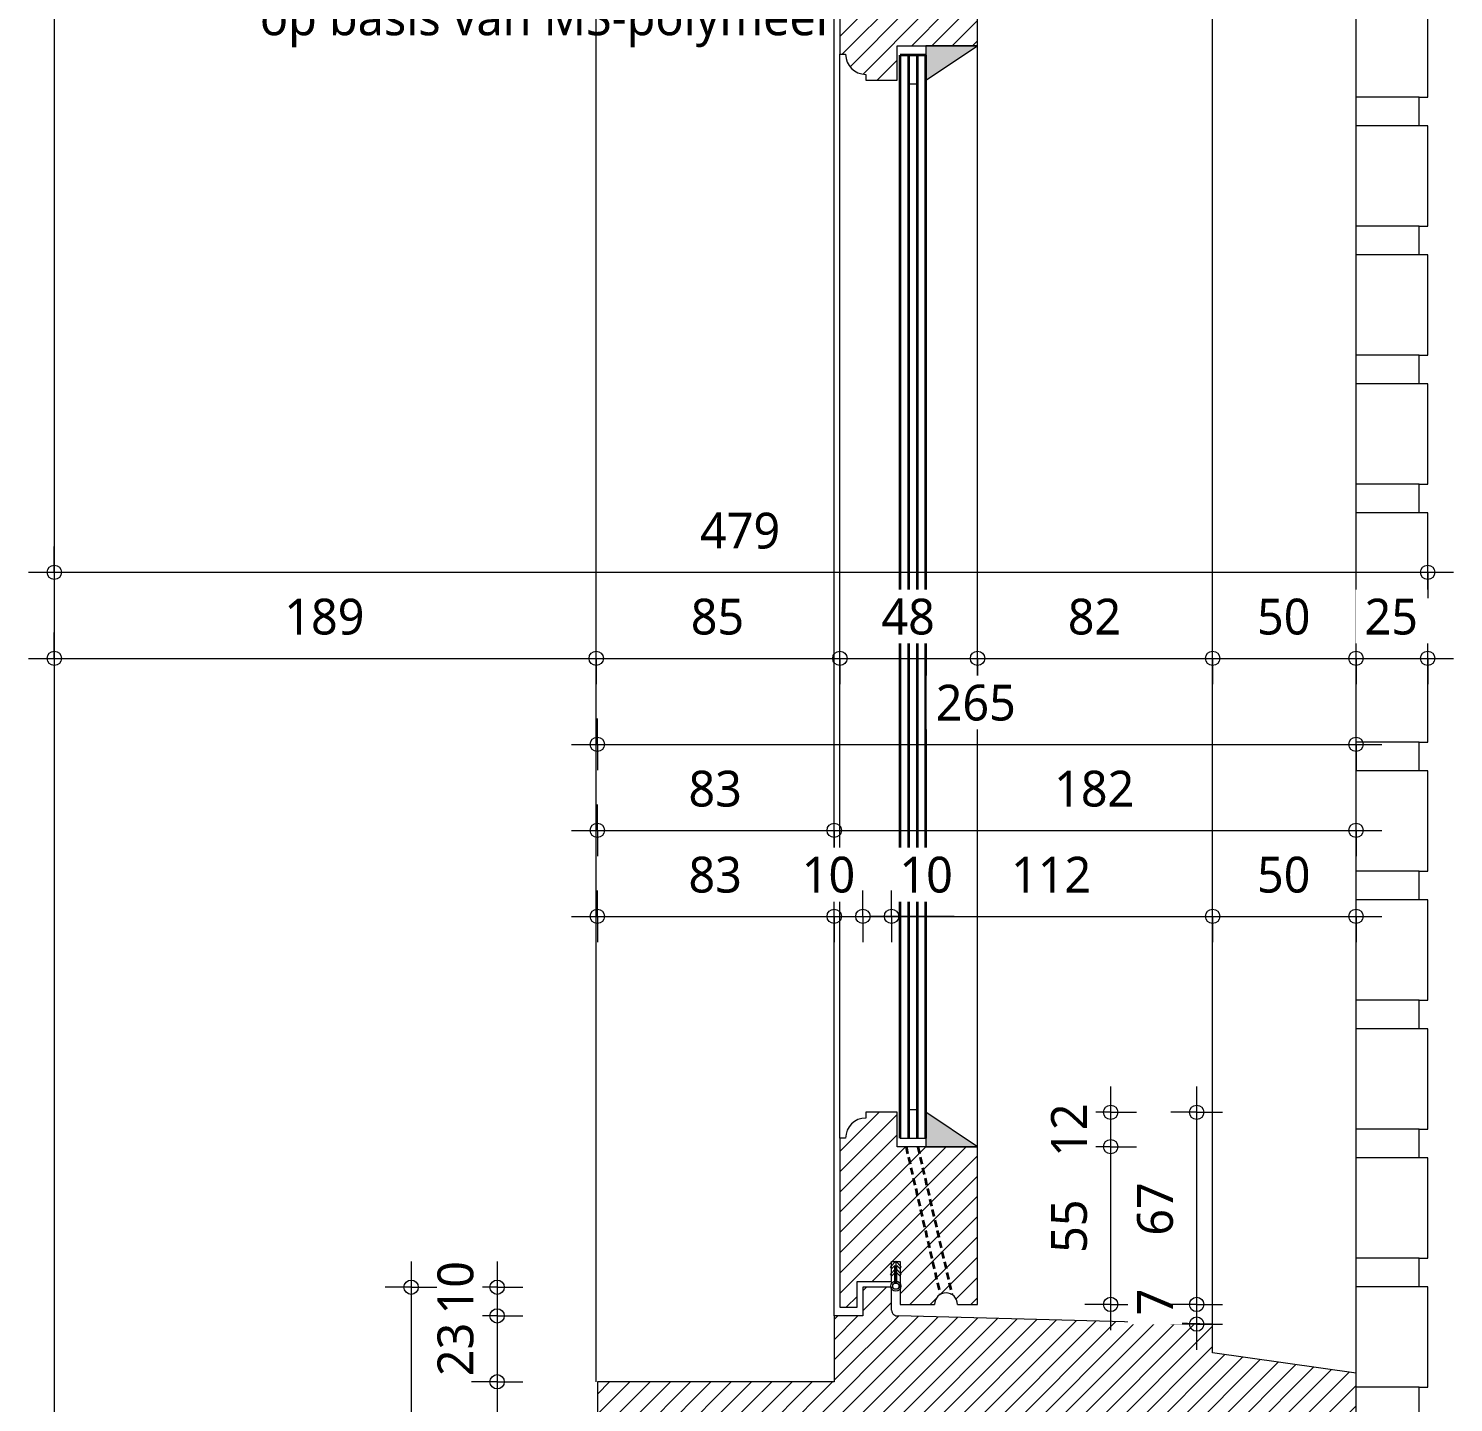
# Model space of a CAD drawing. Header units: millimetres. Extents: x 2125 to 5374, y 989 to 5495.
# Drawn here: x 4349.1 to 4846.1, y 3158.6 to 3637.8 of the extents above; entities that cross this region are included whole.
import ezdxf

# ---------------------------------------------------------------- set-up
doc = ezdxf.new("R2010")
doc.units = ezdxf.units.MM
doc.linetypes.add('MV_hidden', pattern=[3.75, 2.5, -1.25])
for name, color, linetype, lineweight in [('A-ANNO-DIMS', 211, 'Continuous', 13), ('A-ANNO-DIMS-5', 211, 'Continuous', 13), ('A-DETL', 90, 'Continuous', 13), ('A-DETL-GENF', 92, 'Continuous', 18), ('G-ANNO-TEXT', 231, 'Continuous', 13)]:
    doc.layers.add(name, color=color, linetype=linetype, lineweight=lineweight)
doc.styles.add('Segoe UI_2', font='segoeui.ttf', dxfattribs={"height": 12.5})
doc.dimstyles.new('2_5_mm', dxfattribs={"dimscale": 304.8, "dimtxt": 13.092049, "dimasz": 0.016404, "dimexe": 0.029528, "dimexo": 0.0625, "dimgap": 0.014764, "dimtad": 1, "dimdec": 0, "dimzin": 0, "dimdsep": 46, "dimtxsty": 'Segoe UI_2', "dimblk1": 'DOTBLANK', "dimblk2": 'DOTBLANK', "dimsah": 1, "dimcen": 0.09, "dimdle": 0.029528, "dimazin": 0, "dimtfac": 1, "dimtdec": 4, "dimtix": 1, "dimtmove": 0, "dimatfit": 3, "dimfxl": 0.029528, "dimfxlon": 1, "dimtvp": 1, "dimtfill": 1, "dimtolj": 1, "dimtzin": 0, "dimarcsym": 2})
doc.dimstyles.new('2_5_mm_1', dxfattribs={"dimscale": 304.8, "dimtxt": 13.092049, "dimasz": 0.016404, "dimexe": 0.029528, "dimexo": 0.0625, "dimgap": 0.014764, "dimtad": 1, "dimdec": 0, "dimzin": 0, "dimdsep": 46, "dimtxsty": 'Segoe UI_2', "dimblk1": 'DOTBLANK', "dimblk2": 'DOTBLANK', "dimsah": 1, "dimcen": 0.09, "dimdle": 0.029528, "dimazin": 0, "dimtfac": 1, "dimtdec": 4, "dimtix": 1, "dimtmove": 1, "dimatfit": 3, "dimfxl": 0.029528, "dimfxlon": 1, "dimtvp": 1, "dimtfill": 1, "dimtolj": 1, "dimtzin": 0, "dimarcsym": 2})
doc.dimstyles.new('2_5_mm_2', dxfattribs={"dimscale": 304.8, "dimtxt": 13.092049, "dimasz": 0.016404, "dimexe": 0.029528, "dimexo": 0.0625, "dimgap": 0.014764, "dimtad": 1, "dimdec": 0, "dimzin": 0, "dimdsep": 46, "dimtxsty": 'Segoe UI_2', "dimblk1": 'DOTBLANK', "dimblk2": 'DOTBLANK', "dimsah": 1, "dimcen": 0.09, "dimdle": 0.029528, "dimazin": 0, "dimtfac": 1, "dimtdec": 4, "dimtix": 1, "dimtmove": 2, "dimatfit": 3, "dimfxl": 0.029528, "dimfxlon": 1, "dimtvp": 1, "dimtfill": 1, "dimtolj": 1, "dimtzin": 0, "dimarcsym": 2})
pattern_1 = [(45, (0, 0), (-3.535534, 3.535534), [])]

# ---------------------------------------------------------------- blocks, each defined once
blk = doc.blocks.new('DIMBLOCK65-Details Restauratie 1-5')
at = {"layer": 'A-ANNO-DIMS-5'}
for p, q in [((4358.1, 3418.16), (4358.1, 3427.16)), ((4547.1, 3418.16), (4547.1, 3427.16)), ((4349.1, 3418.16), (4547.1, 3418.16)), ((4358.1, 3418.16), (4358.1, 3409.16)), ((4547.1, 3418.16), (4547.1, 3409.16))]:
    blk.add_line(p, q, dxfattribs=at)
for centre in [(4358.1, 3418.16), (4547.1, 3418.16)]:
    blk.add_circle(centre, 2.5, dxfattribs=at)
at = {"layer": 'A-ANNO-DIMS-5', "color": 0, "insert": (4438.32, 3438.97), "char_height": 12.5, "width": 34.2774, "attachment_point": 1, "line_spacing_factor": 1.142579, "style": 'Segoe UI_2', "bg_fill": 3, "box_fill_scale": 1.25, "bg_fill_color": 9, "bg_fill_true_color": 13158600, "bg_fill_transparency": 0}
blk.add_mtext('189', dxfattribs=at)
blk = doc.blocks.new('_DotBlank')
at = {"color": 0, "linetype": 'ByBlock', "lineweight": -2}
blk.add_line((-0.5, 0), (-1, 0), dxfattribs=at)
blk.add_circle((0, 0), 0.5, dxfattribs=at)
blk = doc.blocks.new('DIMBLOCK66-Details Restauratie 1-5')
at = {"layer": 'A-ANNO-DIMS-5'}
for p, q in [((4547.1, 3418.16), (4547.1, 3427.16)), ((4632.1, 3418.16), (4632.1, 3427.16)), ((4547.1, 3418.16), (4632.1, 3418.16)), ((4547.1, 3418.16), (4547.1, 3409.16)), ((4632.1, 3418.16), (4632.1, 3409.16))]:
    blk.add_line(p, q, dxfattribs=at)
for centre in [(4547.1, 3418.16), (4632.1, 3418.16)]:
    blk.add_circle(centre, 2.5, dxfattribs=at)
at = {"layer": 'A-ANNO-DIMS-5', "color": 0, "insert": (4580.08, 3438.97), "char_height": 12.5, "width": 22.8516, "attachment_point": 1, "line_spacing_factor": 1.142579, "style": 'Segoe UI_2', "bg_fill": 3, "box_fill_scale": 1.25, "bg_fill_color": 9, "bg_fill_true_color": 13158600, "bg_fill_transparency": 0}
blk.add_mtext('85', dxfattribs=at)
blk = doc.blocks.new('DIMBLOCK67-Details Restauratie 1-5')
at = {"layer": 'A-ANNO-DIMS-5'}
for p, q in [((4632.1, 3418.16), (4632.1, 3427.16)), ((4680.1, 3418.16), (4680.1, 3427.16)), ((4632.1, 3418.16), (4680.1, 3418.16)), ((4632.1, 3418.16), (4632.1, 3409.16)), ((4680.1, 3418.16), (4680.1, 3409.16))]:
    blk.add_line(p, q, dxfattribs=at)
for centre in [(4632.1, 3418.16), (4680.1, 3418.16)]:
    blk.add_circle(centre, 2.5, dxfattribs=at)
at = {"layer": 'A-ANNO-DIMS-5', "color": 0, "insert": (4646.58, 3438.97), "char_height": 12.5, "width": 22.8516, "attachment_point": 1, "line_spacing_factor": 1.142579, "style": 'Segoe UI_2', "bg_fill": 3, "box_fill_scale": 1.25, "bg_fill_color": 9, "bg_fill_true_color": 13158600, "bg_fill_transparency": 0}
blk.add_mtext('48', dxfattribs=at)
blk = doc.blocks.new('DIMBLOCK68-Details Restauratie 1-5')
at = {"layer": 'A-ANNO-DIMS-5'}
for p, q in [((4680.1, 3418.16), (4680.1, 3427.16)), ((4762.1, 3418.16), (4762.1, 3427.16)), ((4680.1, 3418.16), (4762.1, 3418.16)), ((4680.1, 3418.16), (4680.1, 3409.16)), ((4762.1, 3418.16), (4762.1, 3409.16))]:
    blk.add_line(p, q, dxfattribs=at)
for centre in [(4680.1, 3418.16), (4762.1, 3418.16)]:
    blk.add_circle(centre, 2.5, dxfattribs=at)
at = {"layer": 'A-ANNO-DIMS-5', "color": 0, "insert": (4711.58, 3438.97), "char_height": 12.5, "width": 22.8516, "attachment_point": 1, "line_spacing_factor": 1.142579, "style": 'Segoe UI_2', "bg_fill": 3, "box_fill_scale": 1.25, "bg_fill_color": 9, "bg_fill_true_color": 13158600, "bg_fill_transparency": 0}
blk.add_mtext('82', dxfattribs=at)
blk = doc.blocks.new('DIMBLOCK69-Details Restauratie 1-5')
at = {"layer": 'A-ANNO-DIMS-5'}
for p, q in [((4762.1, 3418.16), (4762.1, 3427.16)), ((4812.1, 3418.16), (4812.1, 3427.16)), ((4762.1, 3418.16), (4812.1, 3418.16)), ((4762.1, 3418.16), (4762.1, 3409.16)), ((4812.1, 3418.16), (4812.1, 3409.16))]:
    blk.add_line(p, q, dxfattribs=at)
for centre in [(4762.1, 3418.16), (4812.1, 3418.16)]:
    blk.add_circle(centre, 2.5, dxfattribs=at)
at = {"layer": 'A-ANNO-DIMS-5', "color": 0, "insert": (4777.58, 3438.97), "char_height": 12.5, "width": 22.8516, "attachment_point": 1, "line_spacing_factor": 1.142579, "style": 'Segoe UI_2', "bg_fill": 3, "box_fill_scale": 1.25, "bg_fill_color": 9, "bg_fill_true_color": 13158600, "bg_fill_transparency": 0}
blk.add_mtext('50', dxfattribs=at)
blk = doc.blocks.new('DIMBLOCK70-Details Restauratie 1-5')
at = {"layer": 'A-ANNO-DIMS-5'}
for p, q in [((4812.1, 3418.16), (4812.1, 3427.16)), ((4837.1, 3418.16), (4837.1, 3427.16)), ((4812.1, 3418.16), (4846.1, 3418.16)), ((4812.1, 3418.16), (4812.1, 3409.16)), ((4837.1, 3418.16), (4837.1, 3409.16))]:
    blk.add_line(p, q, dxfattribs=at)
for centre in [(4812.1, 3418.16), (4837.1, 3418.16)]:
    blk.add_circle(centre, 2.5, dxfattribs=at)
at = {"layer": 'A-ANNO-DIMS-5', "color": 0, "insert": (4815.08, 3438.97), "char_height": 12.5, "width": 22.8516, "attachment_point": 1, "line_spacing_factor": 1.142579, "style": 'Segoe UI_2', "bg_fill": 3, "box_fill_scale": 1.25, "bg_fill_color": 9, "bg_fill_true_color": 13158600, "bg_fill_transparency": 0}
blk.add_mtext('25', dxfattribs=at)
blk = doc.blocks.new('DIMBLOCK71-Details Restauratie 1-5')
at = {"layer": 'A-ANNO-DIMS-5'}
for p, q in [((4358.1, 3448.16), (4358.1, 3457.16)), ((4837.1, 3448.16), (4837.1, 3457.16)), ((4349.1, 3448.16), (4846.1, 3448.16)), ((4358.1, 3448.16), (4358.1, 3439.16)), ((4837.1, 3448.16), (4837.1, 3439.16))]:
    blk.add_line(p, q, dxfattribs=at)
for centre in [(4358.1, 3448.16), (4837.1, 3448.16)]:
    blk.add_circle(centre, 2.5, dxfattribs=at)
at = {"layer": 'A-ANNO-DIMS-5', "color": 0, "insert": (4583.32, 3468.97), "char_height": 12.5, "width": 34.2774, "attachment_point": 1, "line_spacing_factor": 1.142579, "style": 'Segoe UI_2', "bg_fill": 3, "box_fill_scale": 1.25, "bg_fill_color": 9, "bg_fill_true_color": 13158600, "bg_fill_transparency": 0}
blk.add_mtext('479', dxfattribs=at)
blk = doc.blocks.new('DIMBLOCK129-Details Restauratie 1-5')
at = {"layer": 'A-ANNO-DIMS-5'}
for p, q in [((4726.54, 3247.83), (4717.54, 3247.83)), ((4726.54, 3183.83), (4726.54, 3247.83)), ((4726.54, 3247.83), (4735.54, 3247.83)), ((4726.54, 3192.83), (4717.54, 3192.83)), ((4726.54, 3192.83), (4735.54, 3192.83))]:
    blk.add_line(p, q, dxfattribs=at)
for centre in [(4726.54, 3247.83), (4726.54, 3192.83)]:
    blk.add_circle(centre, 2.5, dxfattribs=at)
at = {"layer": 'A-ANNO-DIMS-5', "color": 0, "insert": (4705.73, 3210.81), "char_height": 12.5, "width": 22.8516, "attachment_point": 1, "rotation": 90, "line_spacing_factor": 1.142579, "style": 'Segoe UI_2', "bg_fill": 3, "box_fill_scale": 1.25, "bg_fill_color": 9, "bg_fill_true_color": 13158600, "bg_fill_transparency": 0}
blk.add_mtext('55', dxfattribs=at)
blk = doc.blocks.new('DIMBLOCK130-Details Restauratie 1-5')
at = {"layer": 'A-ANNO-DIMS-5'}
for p, q in [((4726.54, 3247.83), (4726.54, 3268.83)), ((4726.54, 3259.83), (4717.54, 3259.83)), ((4726.54, 3259.83), (4735.54, 3259.83)), ((4726.54, 3247.83), (4717.54, 3247.83)), ((4726.54, 3247.83), (4735.54, 3247.83))]:
    blk.add_line(p, q, dxfattribs=at)
for centre in [(4726.54, 3259.83), (4726.54, 3247.83)]:
    blk.add_circle(centre, 2.5, dxfattribs=at)
at = {"layer": 'A-ANNO-DIMS-5', "color": 0, "insert": (4705.73, 3244.31), "char_height": 12.5, "width": 22.8516, "attachment_point": 1, "rotation": 90, "line_spacing_factor": 1.142579, "style": 'Segoe UI_2', "bg_fill": 3, "box_fill_scale": 1.25, "bg_fill_color": 9, "bg_fill_true_color": 13158600, "bg_fill_transparency": 0}
blk.add_mtext('12', dxfattribs=at)
blk = doc.blocks.new('DIMBLOCK131-Details Restauratie 1-5')
at = {"layer": 'A-ANNO-DIMS-5'}
for p, q in [((4756.54, 3192.83), (4747.54, 3192.83)), ((4756.54, 3176.95), (4756.54, 3192.83)), ((4756.54, 3192.83), (4765.54, 3192.83)), ((4756.54, 3185.95), (4747.54, 3185.95)), ((4756.54, 3185.95), (4765.54, 3185.95))]:
    blk.add_line(p, q, dxfattribs=at)
for centre in [(4756.54, 3192.83), (4756.54, 3185.95)]:
    blk.add_circle(centre, 2.5, dxfattribs=at)
at = {"layer": 'A-ANNO-DIMS-5', "color": 0, "insert": (4735.73, 3189.02), "char_height": 12.5, "width": 11.4258, "attachment_point": 1, "rotation": 90, "line_spacing_factor": 1.142579, "style": 'Segoe UI_2', "bg_fill": 3, "box_fill_scale": 1.25, "bg_fill_color": 9, "bg_fill_true_color": 13158600, "bg_fill_transparency": 0}
blk.add_mtext('7', dxfattribs=at)
blk = doc.blocks.new('DIMBLOCK132-Details Restauratie 1-5')
at = {"layer": 'A-ANNO-DIMS-5'}
for p, q in [((4756.54, 3192.83), (4756.54, 3268.83)), ((4756.54, 3259.83), (4747.54, 3259.83)), ((4756.54, 3259.83), (4765.54, 3259.83)), ((4756.54, 3192.83), (4747.54, 3192.83)), ((4756.54, 3192.83), (4765.54, 3192.83))]:
    blk.add_line(p, q, dxfattribs=at)
for centre in [(4756.54, 3259.83), (4756.54, 3192.83)]:
    blk.add_circle(centre, 2.5, dxfattribs=at)
at = {"layer": 'A-ANNO-DIMS-5', "color": 0, "insert": (4735.73, 3216.81), "char_height": 12.5, "width": 22.8516, "attachment_point": 1, "rotation": 90, "line_spacing_factor": 1.142579, "style": 'Segoe UI_2', "bg_fill": 3, "box_fill_scale": 1.25, "bg_fill_color": 9, "bg_fill_true_color": 13158600, "bg_fill_transparency": 0}
blk.add_mtext('67', dxfattribs=at)
blk = doc.blocks.new('DIMBLOCK137-Details Restauratie 1-5')
at = {"layer": 'A-ANNO-DIMS-5'}
for p, q in [((4547.51, 3388.16), (4547.51, 3397.16)), ((4812.1, 3388.16), (4812.1, 3397.16)), ((4538.51, 3388.16), (4821.1, 3388.16)), ((4547.51, 3388.16), (4547.51, 3379.16)), ((4812.1, 3388.16), (4812.1, 3379.16))]:
    blk.add_line(p, q, dxfattribs=at)
for centre in [(4547.51, 3388.16), (4812.1, 3388.16)]:
    blk.add_circle(centre, 2.5, dxfattribs=at)
at = {"layer": 'A-ANNO-DIMS-5', "color": 0, "insert": (4665.52, 3408.97), "char_height": 12.5, "width": 34.2774, "attachment_point": 1, "line_spacing_factor": 1.142579, "style": 'Segoe UI_2', "bg_fill": 3, "box_fill_scale": 1.25, "bg_fill_color": 9, "bg_fill_true_color": 13158600, "bg_fill_transparency": 0}
blk.add_mtext('265', dxfattribs=at)
blk = doc.blocks.new('DIMBLOCK138-Details Restauratie 1-5')
at = {"layer": 'A-ANNO-DIMS-5'}
for p, q in [((4547.51, 3358.16), (4547.51, 3367.16)), ((4630.1, 3358.16), (4630.1, 3367.16)), ((4538.51, 3358.16), (4630.1, 3358.16)), ((4547.51, 3358.16), (4547.51, 3349.16)), ((4630.1, 3358.16), (4630.1, 3349.16))]:
    blk.add_line(p, q, dxfattribs=at)
for centre in [(4547.51, 3358.16), (4630.1, 3358.16)]:
    blk.add_circle(centre, 2.5, dxfattribs=at)
at = {"layer": 'A-ANNO-DIMS-5', "color": 0, "insert": (4579.28, 3378.97), "char_height": 12.5, "width": 22.8516, "attachment_point": 1, "line_spacing_factor": 1.142579, "style": 'Segoe UI_2', "bg_fill": 3, "box_fill_scale": 1.25, "bg_fill_color": 9, "bg_fill_true_color": 13158600, "bg_fill_transparency": 0}
blk.add_mtext('83', dxfattribs=at)
blk = doc.blocks.new('DIMBLOCK139-Details Restauratie 1-5')
at = {"layer": 'A-ANNO-DIMS-5'}
for p, q in [((4630.1, 3358.16), (4630.1, 3367.16)), ((4812.1, 3358.16), (4812.1, 3367.16)), ((4630.1, 3358.16), (4821.1, 3358.16)), ((4630.1, 3358.16), (4630.1, 3349.16)), ((4812.1, 3358.16), (4812.1, 3349.16))]:
    blk.add_line(p, q, dxfattribs=at)
for centre in [(4630.1, 3358.16), (4812.1, 3358.16)]:
    blk.add_circle(centre, 2.5, dxfattribs=at)
at = {"layer": 'A-ANNO-DIMS-5', "color": 0, "insert": (4706.82, 3378.97), "char_height": 12.5, "width": 34.2774, "attachment_point": 1, "line_spacing_factor": 1.142579, "style": 'Segoe UI_2', "bg_fill": 3, "box_fill_scale": 1.25, "bg_fill_color": 9, "bg_fill_true_color": 13158600, "bg_fill_transparency": 0}
blk.add_mtext('182', dxfattribs=at)
blk = doc.blocks.new('DIMBLOCK140-Details Restauratie 1-5')
at = {"layer": 'A-ANNO-DIMS-5'}
for p, q in [((4547.51, 3328.16), (4547.51, 3337.16)), ((4630.1, 3328.16), (4630.1, 3337.16)), ((4538.51, 3328.16), (4630.1, 3328.16)), ((4547.51, 3328.16), (4547.51, 3319.16)), ((4630.1, 3328.16), (4630.1, 3319.16))]:
    blk.add_line(p, q, dxfattribs=at)
for centre in [(4547.51, 3328.16), (4630.1, 3328.16)]:
    blk.add_circle(centre, 2.5, dxfattribs=at)
at = {"layer": 'A-ANNO-DIMS-5', "color": 0, "insert": (4579.28, 3348.97), "char_height": 12.5, "width": 22.8516, "attachment_point": 1, "line_spacing_factor": 1.142579, "style": 'Segoe UI_2', "bg_fill": 3, "box_fill_scale": 1.25, "bg_fill_color": 9, "bg_fill_true_color": 13158600, "bg_fill_transparency": 0}
blk.add_mtext('83', dxfattribs=at)
blk = doc.blocks.new('DIMBLOCK141-Details Restauratie 1-5')
at = {"layer": 'A-ANNO-DIMS-5'}
for p, q in [((4630.1, 3328.16), (4630.1, 3337.16)), ((4640.1, 3328.16), (4640.1, 3337.16)), ((4630.1, 3328.16), (4640.1, 3328.16)), ((4630.1, 3328.16), (4630.1, 3319.16)), ((4640.1, 3328.16), (4640.1, 3319.16))]:
    blk.add_line(p, q, dxfattribs=at)
for centre in [(4630.1, 3328.16), (4640.1, 3328.16)]:
    blk.add_circle(centre, 2.5, dxfattribs=at)
at = {"layer": 'A-ANNO-DIMS-5', "color": 0, "insert": (4618.81, 3348.97), "char_height": 12.5, "width": 22.8516, "attachment_point": 1, "line_spacing_factor": 1.142579, "style": 'Segoe UI_2', "bg_fill": 3, "box_fill_scale": 1.25, "bg_fill_color": 9, "bg_fill_true_color": 13158600, "bg_fill_transparency": 0}
blk.add_mtext('10', dxfattribs=at)
blk = doc.blocks.new('DIMBLOCK142-Details Restauratie 1-5')
at = {"layer": 'A-ANNO-DIMS-5'}
for p, q in [((4640.1, 3328.16), (4640.1, 3337.16)), ((4650.1, 3328.16), (4650.1, 3337.16)), ((4640.1, 3328.16), (4650.1, 3328.16)), ((4640.1, 3328.16), (4640.1, 3319.16)), ((4642.86, 3328.16), (4645.1, 3328.16)), ((4671.91, 3328.16), (4642.86, 3328.16)), ((4650.1, 3328.16), (4650.1, 3319.16))]:
    blk.add_line(p, q, dxfattribs=at)
for centre in [(4640.1, 3328.16), (4650.1, 3328.16)]:
    blk.add_circle(centre, 2.5, dxfattribs=at)
at = {"layer": 'A-ANNO-DIMS-5', "color": 0, "insert": (4652.86, 3348.97), "char_height": 12.5, "width": 22.8516, "attachment_point": 1, "line_spacing_factor": 1.142579, "style": 'Segoe UI_2', "bg_fill": 3, "box_fill_scale": 1.25, "bg_fill_color": 9, "bg_fill_true_color": 13158600, "bg_fill_transparency": 0}
blk.add_mtext('10', dxfattribs=at)
blk = doc.blocks.new('DIMBLOCK143-Details Restauratie 1-5')
at = {"layer": 'A-ANNO-DIMS-5'}
for p, q in [((4650.1, 3328.16), (4650.1, 3337.16)), ((4762.1, 3328.16), (4762.1, 3337.16)), ((4650.1, 3328.16), (4762.1, 3328.16)), ((4650.1, 3328.16), (4650.1, 3319.16)), ((4762.1, 3328.16), (4762.1, 3319.16))]:
    blk.add_line(p, q, dxfattribs=at)
for centre in [(4650.1, 3328.16), (4762.1, 3328.16)]:
    blk.add_circle(centre, 2.5, dxfattribs=at)
at = {"layer": 'A-ANNO-DIMS-5', "color": 0, "insert": (4691.82, 3348.97), "char_height": 12.5, "width": 34.2774, "attachment_point": 1, "line_spacing_factor": 1.142579, "style": 'Segoe UI_2', "bg_fill": 3, "box_fill_scale": 1.25, "bg_fill_color": 9, "bg_fill_true_color": 13158600, "bg_fill_transparency": 0}
blk.add_mtext('112', dxfattribs=at)
blk = doc.blocks.new('DIMBLOCK144-Details Restauratie 1-5')
at = {"layer": 'A-ANNO-DIMS-5'}
for p, q in [((4762.1, 3328.16), (4762.1, 3337.16)), ((4812.1, 3328.16), (4812.1, 3337.16)), ((4762.1, 3328.16), (4821.1, 3328.16)), ((4762.1, 3328.16), (4762.1, 3319.16)), ((4812.1, 3328.16), (4812.1, 3319.16))]:
    blk.add_line(p, q, dxfattribs=at)
for centre in [(4762.1, 3328.16), (4812.1, 3328.16)]:
    blk.add_circle(centre, 2.5, dxfattribs=at)
at = {"layer": 'A-ANNO-DIMS-5', "color": 0, "insert": (4777.58, 3348.97), "char_height": 12.5, "width": 22.8516, "attachment_point": 1, "line_spacing_factor": 1.142579, "style": 'Segoe UI_2', "bg_fill": 3, "box_fill_scale": 1.25, "bg_fill_color": 9, "bg_fill_true_color": 13158600, "bg_fill_transparency": 0}
blk.add_mtext('50', dxfattribs=at)
blk = doc.blocks.new('DIMBLOCK145-Details Restauratie 1-5')
at = {"layer": 'A-ANNO-DIMS-5'}
for p, q in [((4512.55, 3207.83), (4512.55, 3188.83)), ((4512.55, 3198.83), (4503.55, 3198.83)), ((4512.55, 3198.83), (4521.55, 3198.83)), ((4512.55, 3188.83), (4503.55, 3188.83)), ((4512.55, 3188.83), (4521.55, 3188.83))]:
    blk.add_line(p, q, dxfattribs=at)
for centre in [(4512.55, 3198.83), (4512.55, 3188.83)]:
    blk.add_circle(centre, 2.5, dxfattribs=at)
at = {"layer": 'A-ANNO-DIMS-5', "color": 0, "insert": (4491.74, 3189.32), "char_height": 12.5, "width": 22.8516, "attachment_point": 1, "rotation": 90, "line_spacing_factor": 1.142579, "style": 'Segoe UI_2', "bg_fill": 3, "box_fill_scale": 1.25, "bg_fill_color": 9, "bg_fill_true_color": 13158600, "bg_fill_transparency": 0}
blk.add_mtext('10', dxfattribs=at)
blk = doc.blocks.new('DIMBLOCK146-Details Restauratie 1-5')
at = {"layer": 'A-ANNO-DIMS-5'}
for p, q in [((4512.55, 3188.83), (4503.55, 3188.83)), ((4512.55, 3188.83), (4512.55, 3165.83)), ((4512.55, 3188.83), (4521.55, 3188.83)), ((4512.55, 3165.83), (4503.55, 3165.83)), ((4512.55, 3165.83), (4521.55, 3165.83))]:
    blk.add_line(p, q, dxfattribs=at)
for centre in [(4512.55, 3188.83), (4512.55, 3165.83)]:
    blk.add_circle(centre, 2.5, dxfattribs=at)
at = {"layer": 'A-ANNO-DIMS-5', "color": 0, "insert": (4491.74, 3167.81), "char_height": 12.5, "width": 22.8516, "attachment_point": 1, "rotation": 90, "line_spacing_factor": 1.142579, "style": 'Segoe UI_2', "bg_fill": 3, "box_fill_scale": 1.25, "bg_fill_color": 9, "bg_fill_true_color": 13158600, "bg_fill_transparency": 0}
blk.add_mtext('23', dxfattribs=at)
blk = doc.blocks.new('DIMBLOCK147-Details Restauratie 1-5')
at = {"layer": 'A-ANNO-DIMS-5'}
for p, q in [((4512.55, 3165.83), (4503.55, 3165.83)), ((4512.55, 3165.83), (4512.55, 3064.83)), ((4512.55, 3165.83), (4521.55, 3165.83)), ((4512.55, 3073.83), (4503.55, 3073.83)), ((4512.55, 3073.83), (4521.55, 3073.83))]:
    blk.add_line(p, q, dxfattribs=at)
for centre in [(4512.55, 3165.83), (4512.55, 3073.83)]:
    blk.add_circle(centre, 2.5, dxfattribs=at)
at = {"layer": 'A-ANNO-DIMS-5', "color": 0, "insert": (4491.74, 3110.31), "char_height": 12.5, "width": 22.8516, "attachment_point": 1, "rotation": 90, "line_spacing_factor": 1.142579, "style": 'Segoe UI_2', "bg_fill": 3, "box_fill_scale": 1.25, "bg_fill_color": 9, "bg_fill_true_color": 13158600, "bg_fill_transparency": 0}
blk.add_mtext('92', dxfattribs=at)
blk = doc.blocks.new('DIMBLOCK178-Details Restauratie 1-5')
at = {"layer": 'A-ANNO-DIMS-5'}
for p, q in [((4482.55, 3207.83), (4482.55, 3064.83)), ((4482.55, 3198.83), (4473.55, 3198.83)), ((4482.55, 3198.83), (4491.55, 3198.83)), ((4482.55, 3073.83), (4473.55, 3073.83)), ((4482.55, 3073.83), (4491.55, 3073.83))]:
    blk.add_line(p, q, dxfattribs=at)
for centre in [(4482.55, 3198.83), (4482.55, 3073.83)]:
    blk.add_circle(centre, 2.5, dxfattribs=at)
at = {"layer": 'A-ANNO-DIMS-5', "color": 0, "insert": (4461.74, 3122.05), "char_height": 12.5, "width": 34.2774, "attachment_point": 1, "rotation": 90, "line_spacing_factor": 1.142579, "style": 'Segoe UI_2', "bg_fill": 3, "box_fill_scale": 1.25, "bg_fill_color": 9, "bg_fill_true_color": 13158600, "bg_fill_transparency": 0}
blk.add_mtext('125', dxfattribs=at)

msp = doc.modelspace()

# ---------------------------------------------------------------- hatches: boundary and pattern name
at = {"layer": 'A-DETL-GENF', "lineweight": 13}
h = msp.add_hatch(dxfattribs=at)
h.set_pattern_fill('FP_10', color=250, style=0, pattern_type=2)
h.set_pattern_definition(pattern_1)
h.paths.add_polyline_path([(4643.317, 3619.828), (4652.1, 3619.828), (4652.1, 3631.828), (4680.1, 3631.828), (4680.1, 3643.828), (4652.1, 3643.828), (4652.1, 3655.828), (4641.1, 3655.828), (4641.1, 3653.828), (4639.288, 3653.589), (4637.6, 3652.89), (4636.15, 3651.778), (4635.038, 3650.328), (4634.338, 3648.64), (4634.1, 3646.828), (4632.1, 3646.828), (4632.1, 3628.828), (4634.1, 3628.828), (4634.338, 3627.016), (4635.038, 3625.328), (4636.15, 3623.878), (4637.6, 3622.766), (4639.288, 3622.067), (4641.1, 3621.828), (4641.1, 3619.828)])
at = {"layer": 'A-DETL-GENF'}
for points in [[(4662.1, 3619.828), (4680.1, 3631.828), (4662.1, 3631.828)], [(4670.135, 3247.828), (4680.1, 3247.828), (4662.1, 3259.828), (4662.1, 3247.828)]]:
    msp.add_hatch(color=254, dxfattribs=at).paths.add_polyline_path(points)
at = {"layer": 'A-DETL-GENF', "lineweight": 13}
h = msp.add_hatch(dxfattribs=at)
h.set_pattern_fill('FP_10', color=250, style=0, pattern_type=2)
h.set_pattern_definition(pattern_1)
h.paths.add_polyline_path([(4638.1, 3191.828), (4638.1, 3200.828), (4650.1, 3200.828), (4650.1, 3207.828), (4653.1, 3207.828), (4653.1, 3192.828), (4665.1, 3192.828), (4665.236, 3193.863), (4665.636, 3194.828), (4666.271, 3195.656), (4667.1, 3196.292), (4668.064, 3196.692), (4669.1, 3196.828), (4670.135, 3196.692), (4671.1, 3196.292), (4671.928, 3195.656), (4672.564, 3194.828), (4672.963, 3193.863), (4673.1, 3192.828), (4680.1, 3192.828), (4680.1, 3247.828), (4652.1, 3247.828), (4652.1, 3259.828), (4641.1, 3259.828), (4641.1, 3257.828), (4639.288, 3257.589), (4637.6, 3256.89), (4636.15, 3255.778), (4635.038, 3254.328), (4634.338, 3252.64), (4634.1, 3250.828), (4632.1, 3250.828), (4632.1, 3191.828)])
h = msp.add_hatch(dxfattribs=at)
h.set_pattern_fill('FP_10', color=250, style=0, pattern_type=2)
h.set_pattern_definition(pattern_1)
h.paths.add_polyline_path([(4812.1, 3073.828), (4812.1, 3168.828), (4762.1, 3175.955), (4762.1, 3185.955), (4651.506, 3188.918), (4651.045, 3189.129), (4650.652, 3189.448), (4650.352, 3189.856), (4650.164, 3190.326), (4650.1, 3190.828), (4650.1, 3198.828), (4640.1, 3198.828), (4640.1, 3188.828), (4630.1, 3188.828), (4630.1, 3165.828), (4547.509, 3165.828), (4547.509, 3073.828), (4622.1, 3073.828), (4622.1, 3073.908), (4652.1, 3073.908), (4652.1, 3073.828)])

# ---------------------------------------------------------------- linework, layer by layer
at = {"layer": 'A-DETL'}
for p, q in [((4358.1, 4623.908), (4358.1, 3093.828)), ((4547.1, 3165.828), (4547.1, 4623.908)), ((4812.1, 3168.828), (4812.1, 4548.908)), ((4630.1, 3188.828), (4630.1, 4533.908)), ((4762.1, 3185.955), (4762.1, 4533.828)), ((4837.1, 3613.908), (4837.1, 3648.908)), ((4632.1, 3250.828), (4632.1, 3628.828)), ((4680.1, 3247.828), (4680.1, 3631.828)), ((4656.1, 3618.578), (4659.1, 3618.578)), ((4834.1, 3613.908), (4812.1, 3613.908)), ((4834.1, 3603.908), (4834.1, 3613.908)), ((4834.1, 3613.908), (4837.1, 3613.908)), ((4834.1, 3603.908), (4812.1, 3603.908)), ((4837.1, 3603.908), (4834.1, 3603.908)), ((4837.1, 3568.908), (4837.1, 3603.908)), ((4834.1, 3568.908), (4812.1, 3568.908)), ((4834.1, 3558.908), (4834.1, 3568.908)), ((4834.1, 3568.908), (4837.1, 3568.908)), ((4834.1, 3558.908), (4812.1, 3558.908)), ((4837.1, 3558.908), (4834.1, 3558.908)), ((4837.1, 3523.908), (4837.1, 3558.908)), ((4834.1, 3523.908), (4812.1, 3523.908)), ((4834.1, 3513.908), (4834.1, 3523.908)), ((4834.1, 3523.908), (4837.1, 3523.908)), ((4834.1, 3513.908), (4812.1, 3513.908)), ((4837.1, 3513.908), (4834.1, 3513.908)), ((4837.1, 3478.908), (4837.1, 3513.908)), ((4834.1, 3478.908), (4812.1, 3478.908)), ((4834.1, 3468.908), (4834.1, 3478.908)), ((4834.1, 3478.908), (4837.1, 3478.908)), ((4834.1, 3468.908), (4812.1, 3468.908)), ((4837.1, 3468.908), (4834.1, 3468.908)), ((4837.1, 3433.908), (4837.1, 3468.908)), ((4834.1, 3433.908), (4812.1, 3433.908)), ((4834.1, 3423.908), (4834.1, 3433.908)), ((4834.1, 3433.908), (4837.1, 3433.908)), ((4834.1, 3423.908), (4812.1, 3423.908)), ((4837.1, 3423.908), (4834.1, 3423.908)), ((4837.1, 3388.908), (4837.1, 3423.908)), ((4834.1, 3388.908), (4812.1, 3388.908)), ((4834.1, 3378.908), (4834.1, 3388.908)), ((4834.1, 3388.908), (4837.1, 3388.908)), ((4834.1, 3378.908), (4812.1, 3378.908)), ((4837.1, 3378.908), (4834.1, 3378.908)), ((4837.1, 3343.908), (4837.1, 3378.908)), ((4834.1, 3343.908), (4812.1, 3343.908)), ((4834.1, 3333.908), (4834.1, 3343.908)), ((4834.1, 3343.908), (4837.1, 3343.908)), ((4834.1, 3333.908), (4812.1, 3333.908)), ((4837.1, 3333.908), (4834.1, 3333.908)), ((4837.1, 3298.908), (4837.1, 3333.908)), ((4834.1, 3298.908), (4812.1, 3298.908)), ((4834.1, 3288.908), (4834.1, 3298.908)), ((4834.1, 3298.908), (4837.1, 3298.908)), ((4834.1, 3288.908), (4812.1, 3288.908)), ((4837.1, 3288.908), (4834.1, 3288.908)), ((4837.1, 3253.908), (4837.1, 3288.908)), ((4656.1, 3260.828), (4659.1, 3260.828)), ((4834.1, 3253.908), (4812.1, 3253.908)), ((4834.1, 3243.908), (4834.1, 3253.908)), ((4834.1, 3253.908), (4837.1, 3253.908)), ((4834.1, 3243.908), (4812.1, 3243.908)), ((4837.1, 3243.908), (4834.1, 3243.908)), ((4837.1, 3208.908), (4837.1, 3243.908)), ((4651.6, 3207.856), (4649.691, 3205.947)), ((4650.256, 3205.381), (4649.691, 3205.947)), ((4651.3, 3206.425), (4650.256, 3205.381)), ((4651.3, 3200.249), (4651.3, 3206.425)), ((4651.6, 3207.856), (4653.509, 3205.947)), ((4651.6, 3207.856), (4651.6, 3200.291)), ((4651.9, 3200.249), (4651.9, 3206.425)), ((4651.9, 3206.425), (4652.943, 3205.381)), ((4652.943, 3205.381), (4653.509, 3205.947)), ((4834.1, 3208.908), (4812.1, 3208.908)), ((4834.1, 3198.908), (4834.1, 3208.908)), ((4834.1, 3208.908), (4837.1, 3208.908)), ((4651.6, 3205.306), (4649.691, 3203.397)), ((4650.256, 3202.831), (4649.691, 3203.397)), ((4651.3, 3203.875), (4650.256, 3202.831)), ((4651.6, 3205.306), (4653.509, 3203.397)), ((4651.9, 3203.875), (4652.943, 3202.831)), ((4652.943, 3202.831), (4653.509, 3203.397)), ((4834.1, 3198.908), (4812.1, 3198.908)), ((4837.1, 3198.908), (4834.1, 3198.908)), ((4837.1, 3163.908), (4837.1, 3198.908)), ((4834.1, 3163.908), (4812.1, 3163.908)), ((4834.1, 3153.908), (4834.1, 3163.908)), ((4834.1, 3163.908), (4837.1, 3163.908))]:
    msp.add_line(p, q, dxfattribs=at)
at = {"layer": 'A-DETL', "lineweight": 18}
for p, q in [((4632.1, 3646.828), (4632.1, 3628.828)), ((4680.1, 3631.828), (4680.1, 3643.828)), ((4632.1, 3628.828), (4634.1, 3628.828)), ((4652.1, 3619.828), (4652.1, 3631.828)), ((4652.1, 3631.828), (4680.1, 3631.828)), ((4680.1, 3631.828), (4662.1, 3631.828)), ((4662.1, 3631.828), (4662.1, 3619.828)), ((4662.1, 3619.828), (4680.1, 3631.828)), ((4641.1, 3621.828), (4641.1, 3619.828)), ((4641.1, 3619.828), (4652.1, 3619.828)), ((4652.1, 3259.828), (4641.1, 3259.828)), ((4641.1, 3259.828), (4641.1, 3257.828)), ((4652.1, 3247.828), (4652.1, 3259.828)), ((4680.1, 3247.828), (4662.1, 3259.828)), ((4662.1, 3259.828), (4662.1, 3247.828)), ((4632.1, 3250.828), (4632.1, 3191.828)), ((4634.1, 3250.828), (4632.1, 3250.828)), ((4653.1, 3250.828), (4662.1, 3250.828)), ((4680.1, 3247.828), (4652.1, 3247.828)), ((4662.1, 3247.828), (4680.1, 3247.828)), ((4680.1, 3192.828), (4680.1, 3247.828)), ((4650.1, 3200.828), (4650.1, 3207.828)), ((4650.1, 3207.828), (4653.1, 3207.828)), ((4653.1, 3207.828), (4653.1, 3192.828)), ((4638.1, 3191.828), (4638.1, 3200.828)), ((4638.1, 3200.828), (4650.1, 3200.828)), ((4650.1, 3198.828), (4640.1, 3198.828)), ((4640.1, 3198.828), (4640.1, 3188.828)), ((4650.1, 3190.828), (4650.1, 3198.828)), ((4632.1, 3191.828), (4638.1, 3191.828)), ((4653.1, 3192.828), (4665.1, 3192.828)), ((4673.1, 3192.828), (4680.1, 3192.828)), ((4640.1, 3188.828), (4630.1, 3188.828)), ((4630.1, 3188.828), (4630.1, 3165.828)), ((4762.1, 3185.955), (4652.509, 3188.87)), ((4762.1, 3175.955), (4762.1, 3185.955)), ((4812.1, 3168.828), (4762.1, 3175.955)), ((4812.1, 3073.828), (4812.1, 3168.828)), ((4630.1, 3165.828), (4547.509, 3165.828)), ((4547.509, 3165.828), (4547.509, 3073.828))]:
    msp.add_line(p, q, dxfattribs=at)
at = {"layer": 'A-DETL', "lineweight": 35}
for p, q in [((4653.1, 3250.828), (4653.1, 3628.578)), ((4662.1, 3628.578), (4653.1, 3628.578)), ((4656.1, 3250.828), (4656.1, 3628.578)), ((4659.1, 3250.828), (4659.1, 3628.578)), ((4662.1, 3250.828), (4662.1, 3628.578))]:
    msp.add_line(p, q, dxfattribs=at)
at = {"layer": 'A-DETL', "linetype": 'MV_hidden', "lineweight": 35}
for p, q in [((4655.156, 3247.828), (4667.059, 3196.268)), ((4659.261, 3247.828), (4671.168, 3196.252))]:
    msp.add_line(p, q, dxfattribs=at)
at = {"layer": 'A-DETL'}
for radius in [1.8, 1.1]:
    msp.add_circle((4651.6, 3199.191), radius, dxfattribs=at)
at = {"layer": 'A-DETL', "lineweight": 18}
for centre, radius, start, end in [((4641.1, 3628.828), 7, 180, 270), ((4641.1, 3250.828), 7, 90, 180), ((4669.1, 3192.828), 4, 0, 180), ((4652.1, 3190.828), 2, 180, 281.80764)]:
    msp.add_arc(centre, radius, start, end, dxfattribs=at)

# ---------------------------------------------------------------- texts
at = {"layer": 'G-ANNO-TEXT', "color": 7, "insert": (4429.803, 3647.972), "char_height": 12.5, "width": 249.32481, "attachment_point": 1, "style": 'Segoe UI_2'}
msp.add_mtext('op basis van MS-polymeer', dxfattribs=at)

# ---------------------------------------------------------------- dimensions: what is measured, and where the dimension line sits
at = {"layer": 'A-ANNO-DIMS'}
dim = msp.add_linear_dim(base=(4512.547, 3188.828), p1=(4521.547, 3198.828), p2=(4521.547, 3188.828), angle=90, dimstyle='2_5_mm_2', override={"dimpost": '<>', "dimfxl": 10}, dxfattribs=at)
dim.commit()
dim.dimension.update_dxf_attribs({"geometry": 'DIMBLOCK145-Details Restauratie 1-5', "text_midpoint": (4500.071, 3200.749), "dimtype": 160, "text_rotation": 90})

# ---------------------------------------------------------------- next in the draw order: dimensions: what is measured, and where the dimension line sits
dim = msp.add_linear_dim(base=(4547.1, 3418.158), p1=(4358.1, 3427.158), p2=(4547.1, 3427.158), dimstyle='2_5_mm', override={"dimpost": '<>', "dimfxl": 189}, dxfattribs=at)
dim.commit()
dim.dimension.update_dxf_attribs({"geometry": 'DIMBLOCK65-Details Restauratie 1-5', "text_midpoint": (4452.6, 3429.157)})
for base, p1, p2, override, picture, middle in [((4726.543, 3247.828), (4717.543, 3192.828), (4717.543, 3247.828), {"dimpost": '<>', "dimfxl": 55}, 'DIMBLOCK129-Details Restauratie 1-5', (4715.684, 3220.328)), ((4512.547, 3165.828), (4521.547, 3188.828), (4521.547, 3165.828), {"dimpost": '<>', "dimfxl": 23}, 'DIMBLOCK146-Details Restauratie 1-5', (4501.583, 3177.328))]:
    dim = msp.add_linear_dim(base=base, p1=p1, p2=p2, angle=90, dimstyle='2_5_mm', override=override, dxfattribs=at)
    dim.commit()
    dim.dimension.update_dxf_attribs({"geometry": picture, "text_midpoint": middle})

# ---------------------------------------------------------------- next in the draw order: dimensions: what is measured, and where the dimension line sits
dim = msp.add_linear_dim(base=(4632.1, 3418.158), p1=(4547.1, 3427.158), p2=(4632.1, 3427.158), dimstyle='2_5_mm', override={"dimpost": '<>', "dimfxl": 85}, dxfattribs=at)
dim.commit()
dim.dimension.update_dxf_attribs({"geometry": 'DIMBLOCK66-Details Restauratie 1-5', "text_midpoint": (4589.6, 3429.122)})
for base, p1, p2, override, picture, middle in [((4726.543, 3259.828), (4717.543, 3247.828), (4717.543, 3259.828), {"dimpost": '<>', "dimfxl": 12}, 'DIMBLOCK130-Details Restauratie 1-5', (4715.654, 3253.828)), ((4512.547, 3073.828), (4521.547, 3165.828), (4521.547, 3073.828), {"dimpost": '<>', "dimfxl": 92}, 'DIMBLOCK147-Details Restauratie 1-5', (4501.583, 3119.828))]:
    dim = msp.add_linear_dim(base=base, p1=p1, p2=p2, angle=90, dimstyle='2_5_mm', override=override, dxfattribs=at)
    dim.commit()
    dim.dimension.update_dxf_attribs({"geometry": picture, "text_midpoint": middle})
dim = msp.add_linear_dim(base=(4756.543, 3192.828), p1=(4765.543, 3185.955), p2=(4747.543, 3192.828), angle=90, dimstyle='2_5_mm_2', override={"dimpost": '<>', "dimfxl": 19.267613}, dxfattribs=at)
dim.commit()
dim.dimension.update_dxf_attribs({"geometry": 'DIMBLOCK131-Details Restauratie 1-5', "text_midpoint": (4744.068, 3194.735), "dimtype": 160, "text_rotation": 90})

# ---------------------------------------------------------------- next in the draw order: dimensions: what is measured, and where the dimension line sits
dim = msp.add_linear_dim(base=(4680.1, 3418.158), p1=(4632.1, 3427.158), p2=(4680.1, 3427.158), dimstyle='2_5_mm', override={"dimpost": '<>', "dimfxl": 48}, dxfattribs=at)
dim.commit()
dim.dimension.update_dxf_attribs({"geometry": 'DIMBLOCK67-Details Restauratie 1-5', "text_midpoint": (4656.1, 3429.113)})
for base, p1, p2, override, picture, middle in [((4756.543, 3259.828), (4747.543, 3192.828), (4747.543, 3259.828), {"dimpost": '<>', "dimfxl": 67}, 'DIMBLOCK132-Details Restauratie 1-5', (4745.579, 3226.328)), ((4482.547, 3073.828), (4491.547, 3198.828), (4491.547, 3073.828), {"dimpost": '<>', "dimfxl": 125}, 'DIMBLOCK178-Details Restauratie 1-5', (4471.548, 3136.328))]:
    dim = msp.add_linear_dim(base=base, p1=p1, p2=p2, angle=90, dimstyle='2_5_mm', override=override, dxfattribs=at)
    dim.commit()
    dim.dimension.update_dxf_attribs({"geometry": picture, "text_midpoint": middle})

# ---------------------------------------------------------------- next in the draw order: dimensions: what is measured, and where the dimension line sits
dim = msp.add_linear_dim(base=(4762.1, 3418.158), p1=(4680.1, 3427.158), p2=(4762.1, 3427.158), dimstyle='2_5_mm', override={"dimpost": '<>', "dimfxl": 82}, dxfattribs=at)
dim.commit()
dim.dimension.update_dxf_attribs({"geometry": 'DIMBLOCK68-Details Restauratie 1-5', "text_midpoint": (4721.1, 3429.113)})

# ---------------------------------------------------------------- next in the draw order: dimensions: what is measured, and where the dimension line sits
dim = msp.add_linear_dim(base=(4812.1, 3418.158), p1=(4762.1, 3427.158), p2=(4812.1, 3427.158), dimstyle='2_5_mm', override={"dimpost": '<>', "dimfxl": 50}, dxfattribs=at)
dim.commit()
dim.dimension.update_dxf_attribs({"geometry": 'DIMBLOCK69-Details Restauratie 1-5', "text_midpoint": (4787.1, 3429.122)})

# ---------------------------------------------------------------- next in the draw order: dimensions: what is measured, and where the dimension line sits
dim = msp.add_linear_dim(base=(4837.1, 3418.158), p1=(4812.1, 3427.158), p2=(4837.1, 3409.158), dimstyle='2_5_mm', override={"dimpost": '<>', "dimfxl": 30.805844}, dxfattribs=at)
dim.commit()
dim.dimension.update_dxf_attribs({"geometry": 'DIMBLOCK70-Details Restauratie 1-5', "text_midpoint": (4824.6, 3429.122)})

# ---------------------------------------------------------------- next in the draw order: dimensions: what is measured, and where the dimension line sits
for base, p1, p2, override, picture, middle in [((4837.1, 3448.158), (4358.1, 3457.158), (4837.1, 3439.158), {"dimpost": '<>', "dimfxl": 479.338085}, 'DIMBLOCK71-Details Restauratie 1-5', (4597.6, 3459.122)), ((4812.1, 3388.158), (4547.509, 3379.158), (4812.1, 3379.158), {"dimpost": '<>', "dimfxl": 264.590747}, 'DIMBLOCK137-Details Restauratie 1-5', (4679.804, 3399.122))]:
    dim = msp.add_linear_dim(base=base, p1=p1, p2=p2, dimstyle='2_5_mm', override=override, dxfattribs=at)
    dim.commit()
    dim.dimension.update_dxf_attribs({"geometry": picture, "text_midpoint": middle})

# ---------------------------------------------------------------- next in the draw order: dimensions: what is measured, and where the dimension line sits
dim = msp.add_linear_dim(base=(4630.1, 3358.158), p1=(4547.509, 3349.158), p2=(4630.1, 3349.158), dimstyle='2_5_mm', override={"dimpost": '<>', "dimfxl": 82.590747}, dxfattribs=at)
dim.commit()
dim.dimension.update_dxf_attribs({"geometry": 'DIMBLOCK138-Details Restauratie 1-5', "text_midpoint": (4588.804, 3369.122)})

# ---------------------------------------------------------------- next in the draw order: dimensions: what is measured, and where the dimension line sits
dim = msp.add_linear_dim(base=(4812.1, 3358.158), p1=(4630.1, 3349.158), p2=(4812.1, 3349.158), dimstyle='2_5_mm', override={"dimpost": '<>', "dimfxl": 182}, dxfattribs=at)
dim.commit()
dim.dimension.update_dxf_attribs({"geometry": 'DIMBLOCK139-Details Restauratie 1-5', "text_midpoint": (4721.1, 3369.148)})

# ---------------------------------------------------------------- next in the draw order: dimensions: what is measured, and where the dimension line sits
dim = msp.add_linear_dim(base=(4630.1, 3328.158), p1=(4547.509, 3319.158), p2=(4630.1, 3319.158), dimstyle='2_5_mm', override={"dimpost": '<>', "dimfxl": 82.590747}, dxfattribs=at)
dim.commit()
dim.dimension.update_dxf_attribs({"geometry": 'DIMBLOCK140-Details Restauratie 1-5', "text_midpoint": (4588.804, 3339.122)})

# ---------------------------------------------------------------- next in the draw order: dimensions: what is measured, and where the dimension line sits
dim = msp.add_linear_dim(base=(4640.1, 3328.158), p1=(4630.1, 3319.158), p2=(4640.1, 3319.158), dimstyle='2_5_mm_2', override={"dimpost": '<>', "dimfxl": 10}, dxfattribs=at)
dim.commit()
dim.dimension.update_dxf_attribs({"geometry": 'DIMBLOCK141-Details Restauratie 1-5', "text_midpoint": (4630.238, 3340.634), "dimtype": 160})

# ---------------------------------------------------------------- next in the draw order: dimensions: what is measured, and where the dimension line sits
dim = msp.add_linear_dim(base=(4650.1, 3328.158), p1=(4640.1, 3319.158), p2=(4650.1, 3319.158), dimstyle='2_5_mm_1', override={"dimpost": '<>', "dimfxl": 10}, dxfattribs=at)
dim.commit()
dim.dimension.update_dxf_attribs({"geometry": 'DIMBLOCK142-Details Restauratie 1-5', "text_midpoint": (4664.288, 3340.634), "dimtype": 160})

# ---------------------------------------------------------------- next in the draw order: dimensions: what is measured, and where the dimension line sits
dim = msp.add_linear_dim(base=(4762.1, 3328.158), p1=(4650.1, 3319.158), p2=(4762.1, 3319.158), dimstyle='2_5_mm', override={"dimpost": '<>', "dimfxl": 112}, dxfattribs=at)
dim.commit()
dim.dimension.update_dxf_attribs({"geometry": 'DIMBLOCK143-Details Restauratie 1-5', "text_midpoint": (4706.1, 3339.048)})

# ---------------------------------------------------------------- next in the draw order: dimensions: what is measured, and where the dimension line sits
dim = msp.add_linear_dim(base=(4812.1, 3328.158), p1=(4762.1, 3319.158), p2=(4812.1, 3319.158), dimstyle='2_5_mm', override={"dimpost": '<>', "dimfxl": 50}, dxfattribs=at)
dim.commit()
dim.dimension.update_dxf_attribs({"geometry": 'DIMBLOCK144-Details Restauratie 1-5', "text_midpoint": (4787.1, 3339.122)})

doc.saveas('drawing.dxf')
